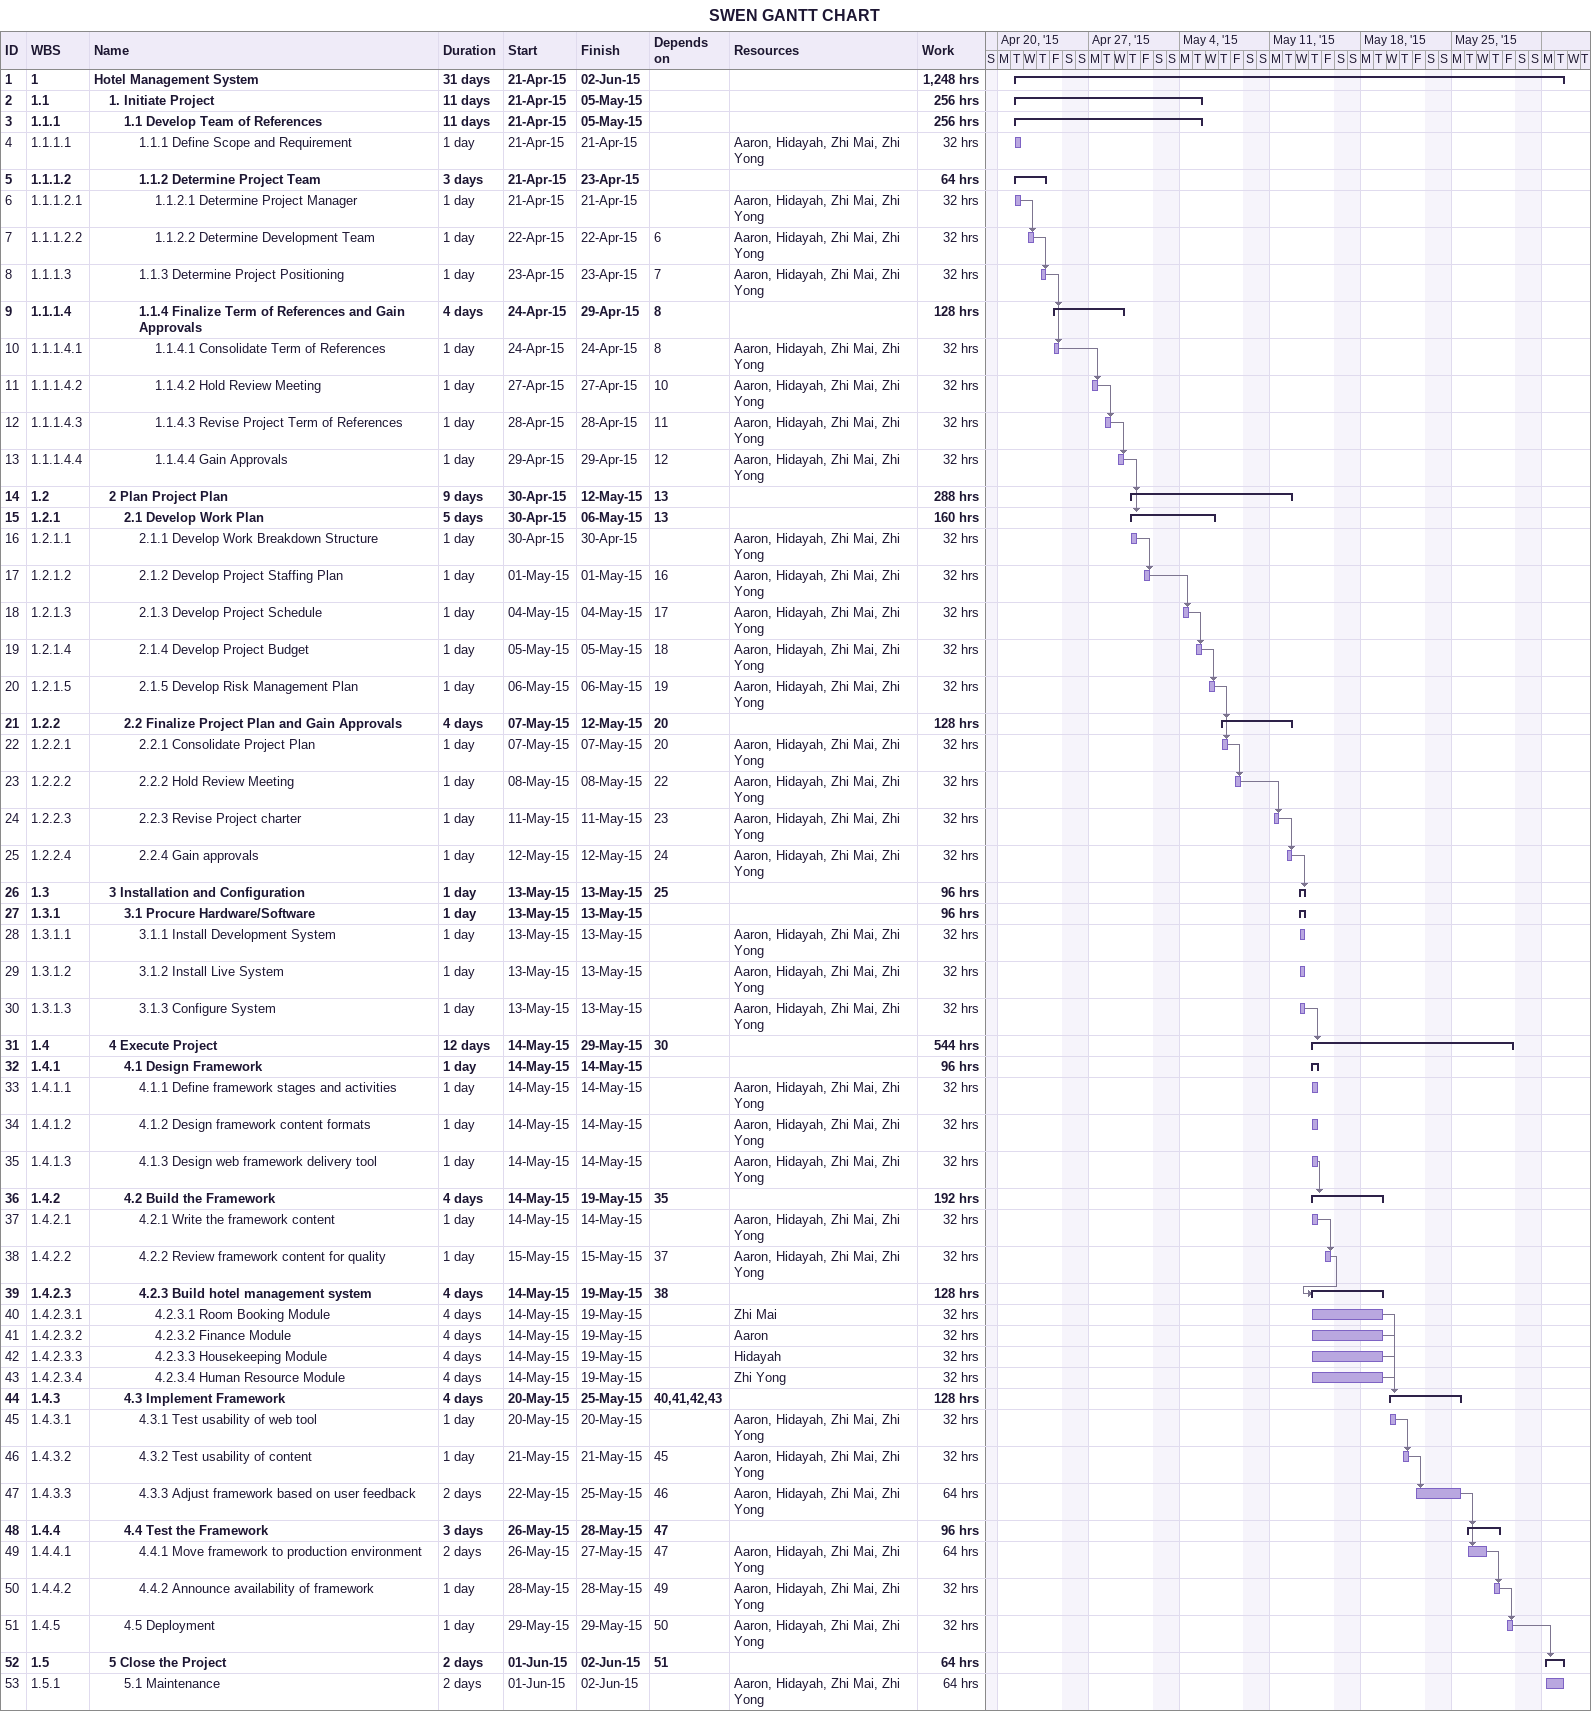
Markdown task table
SWEN GANTT CHART

| ID | WBS | Task | Duration | Start | Finish | Predecessors | Resources | Work (h) |
|---|---|---|---|---|---|---|---|---|
| 1 | 1 | **Hotel Management System** | 31d | 2015-04-21 | 2015-06-02 |  |  | 1248 |
| 2 | 1.1 | **1. Initiate Project** | 11d | 2015-04-21 | 2015-05-05 |  |  | 256 |
| 3 | 1.1.1 | **1.1 Develop Team of References** | 11d | 2015-04-21 | 2015-05-05 |  |  | 256 |
| 4 | 1.1.1.1 | 1.1.1 Define Scope and Requirement | 1d | 2015-04-21 | 2015-04-21 |  | Aaron, Hidayah, Zhi Mai, Zhi Yong | 32 |
| 5 | 1.1.1.2 | **1.1.2 Determine Project Team** | 3d | 2015-04-21 | 2015-04-23 |  |  | 64 |
| 6 | 1.1.1.2.1 | 1.1.2.1 Determine Project Manager | 1d | 2015-04-21 | 2015-04-21 |  | Aaron, Hidayah, Zhi Mai, Zhi Yong | 32 |
| 7 | 1.1.1.2.2 | 1.1.2.2 Determine Development Team | 1d | 2015-04-22 | 2015-04-22 | 6 | Aaron, Hidayah, Zhi Mai, Zhi Yong | 32 |
| 8 | 1.1.1.3 | 1.1.3 Determine Project Positioning | 1d | 2015-04-23 | 2015-04-23 | 7 | Aaron, Hidayah, Zhi Mai, Zhi Yong | 32 |
| 9 | 1.1.1.4 | **1.1.4 Finalize Term of References and Gain Approvals** | 4d | 2015-04-24 | 2015-04-29 | 8 |  | 128 |
| 10 | 1.1.1.4.1 | 1.1.4.1 Consolidate Term of References | 1d | 2015-04-24 | 2015-04-24 | 8 | Aaron, Hidayah, Zhi Mai, Zhi Yong | 32 |
| 11 | 1.1.1.4.2 | 1.1.4.2 Hold Review Meeting | 1d | 2015-04-27 | 2015-04-27 | 10 | Aaron, Hidayah, Zhi Mai, Zhi Yong | 32 |
| 12 | 1.1.1.4.3 | 1.1.4.3 Revise Project Term of References | 1d | 2015-04-28 | 2015-04-28 | 11 | Aaron, Hidayah, Zhi Mai, Zhi Yong | 32 |
| 13 | 1.1.1.4.4 | 1.1.4.4 Gain Approvals | 1d | 2015-04-29 | 2015-04-29 | 12 | Aaron, Hidayah, Zhi Mai, Zhi Yong | 32 |
| 14 | 1.2 | **2 Plan Project Plan** | 9d | 2015-04-30 | 2015-05-12 | 13 |  | 288 |
| 15 | 1.2.1 | **2.1 Develop Work Plan** | 5d | 2015-04-30 | 2015-05-06 | 13 |  | 160 |
| 16 | 1.2.1.1 | 2.1.1 Develop Work Breakdown Structure | 1d | 2015-04-30 | 2015-04-30 |  | Aaron, Hidayah, Zhi Mai, Zhi Yong | 32 |
| 17 | 1.2.1.2 | 2.1.2 Develop Project Staffing Plan | 1d | 2015-05-01 | 2015-05-01 | 16 | Aaron, Hidayah, Zhi Mai, Zhi Yong | 32 |
| 18 | 1.2.1.3 | 2.1.3 Develop Project Schedule | 1d | 2015-05-04 | 2015-05-04 | 17 | Aaron, Hidayah, Zhi Mai, Zhi Yong | 32 |
| 19 | 1.2.1.4 | 2.1.4 Develop Project Budget | 1d | 2015-05-05 | 2015-05-05 | 18 | Aaron, Hidayah, Zhi Mai, Zhi Yong | 32 |
| 20 | 1.2.1.5 | 2.1.5 Develop Risk Management Plan | 1d | 2015-05-06 | 2015-05-06 | 19 | Aaron, Hidayah, Zhi Mai, Zhi Yong | 32 |
| 21 | 1.2.2 | **2.2 Finalize Project Plan and Gain Approvals** | 4d | 2015-05-07 | 2015-05-12 | 20 |  | 128 |
| 22 | 1.2.2.1 | 2.2.1 Consolidate Project Plan | 1d | 2015-05-07 | 2015-05-07 | 20 | Aaron, Hidayah, Zhi Mai, Zhi Yong | 32 |
| 23 | 1.2.2.2 | 2.2.2 Hold Review Meeting | 1d | 2015-05-08 | 2015-05-08 | 22 | Aaron, Hidayah, Zhi Mai, Zhi Yong | 32 |
| 24 | 1.2.2.3 | 2.2.3 Revise Project charter | 1d | 2015-05-11 | 2015-05-11 | 23 | Aaron, Hidayah, Zhi Mai, Zhi Yong | 32 |
| 25 | 1.2.2.4 | 2.2.4 Gain approvals | 1d | 2015-05-12 | 2015-05-12 | 24 | Aaron, Hidayah, Zhi Mai, Zhi Yong | 32 |
| 26 | 1.3 | **3 Installation and Configuration** | 1d | 2015-05-13 | 2015-05-13 | 25 |  | 96 |
| 27 | 1.3.1 | **3.1 Procure Hardware/Software** | 1d | 2015-05-13 | 2015-05-13 |  |  | 96 |
| 28 | 1.3.1.1 | 3.1.1 Install Development System | 1d | 2015-05-13 | 2015-05-13 |  | Aaron, Hidayah, Zhi Mai, Zhi Yong | 32 |
| 29 | 1.3.1.2 | 3.1.2 Install Live System | 1d | 2015-05-13 | 2015-05-13 |  | Aaron, Hidayah, Zhi Mai, Zhi Yong | 32 |
| 30 | 1.3.1.3 | 3.1.3 Configure System | 1d | 2015-05-13 | 2015-05-13 |  | Aaron, Hidayah, Zhi Mai, Zhi Yong | 32 |
| 31 | 1.4 | **4 Execute Project** | 12d | 2015-05-14 | 2015-05-29 | 30 |  | 544 |
| 32 | 1.4.1 | **4.1 Design Framework** | 1d | 2015-05-14 | 2015-05-14 |  |  | 96 |
| 33 | 1.4.1.1 | 4.1.1 Define framework stages and activities | 1d | 2015-05-14 | 2015-05-14 |  | Aaron, Hidayah, Zhi Mai, Zhi Yong | 32 |
| 34 | 1.4.1.2 | 4.1.2 Design framework content formats | 1d | 2015-05-14 | 2015-05-14 |  | Aaron, Hidayah, Zhi Mai, Zhi Yong | 32 |
| 35 | 1.4.1.3 | 4.1.3 Design web framework delivery tool | 1d | 2015-05-14 | 2015-05-14 |  | Aaron, Hidayah, Zhi Mai, Zhi Yong | 32 |
| 36 | 1.4.2 | **4.2 Build the Framework** | 4d | 2015-05-14 | 2015-05-19 | 35 |  | 192 |
| 37 | 1.4.2.1 | 4.2.1 Write the framework content | 1d | 2015-05-14 | 2015-05-14 |  | Aaron, Hidayah, Zhi Mai, Zhi Yong | 32 |
| 38 | 1.4.2.2 | 4.2.2 Review framework content for quality | 1d | 2015-05-15 | 2015-05-15 | 37 | Aaron, Hidayah, Zhi Mai, Zhi Yong | 32 |
| 39 | 1.4.2.3 | **4.2.3 Build hotel management system** | 4d | 2015-05-14 | 2015-05-19 | 38 |  | 128 |
| 40 | 1.4.2.3.1 | 4.2.3.1 Room Booking Module | 4d | 2015-05-14 | 2015-05-19 |  | Zhi Mai | 32 |
| 41 | 1.4.2.3.2 | 4.2.3.2 Finance Module | 4d | 2015-05-14 | 2015-05-19 |  | Aaron | 32 |
| 42 | 1.4.2.3.3 | 4.2.3.3 Housekeeping Module | 4d | 2015-05-14 | 2015-05-19 |  | Hidayah | 32 |
| 43 | 1.4.2.3.4 | 4.2.3.4 Human Resource Module | 4d | 2015-05-14 | 2015-05-19 |  | Zhi Yong | 32 |
| 44 | 1.4.3 | **4.3 Implement Framework** | 4d | 2015-05-20 | 2015-05-25 | 40, 41, 42, 43 |  | 128 |
| 45 | 1.4.3.1 | 4.3.1 Test usability of web tool | 1d | 2015-05-20 | 2015-05-20 |  | Aaron, Hidayah, Zhi Mai, Zhi Yong | 32 |
| 46 | 1.4.3.2 | 4.3.2 Test usability of content | 1d | 2015-05-21 | 2015-05-21 | 45 | Aaron, Hidayah, Zhi Mai, Zhi Yong | 32 |
| 47 | 1.4.3.3 | 4.3.3 Adjust framework based on user feedback | 2d | 2015-05-22 | 2015-05-25 | 46 | Aaron, Hidayah, Zhi Mai, Zhi Yong | 64 |
| 48 | 1.4.4 | **4.4 Test the Framework** | 3d | 2015-05-26 | 2015-05-28 | 47 |  | 96 |
| 49 | 1.4.4.1 | 4.4.1 Move framework to production environment | 2d | 2015-05-26 | 2015-05-27 | 47 | Aaron, Hidayah, Zhi Mai, Zhi Yong | 64 |
| 50 | 1.4.4.2 | 4.4.2 Announce availability of framework | 1d | 2015-05-28 | 2015-05-28 | 49 | Aaron, Hidayah, Zhi Mai, Zhi Yong | 32 |
| 51 | 1.4.5 | 4.5 Deployment | 1d | 2015-05-29 | 2015-05-29 | 50 | Aaron, Hidayah, Zhi Mai, Zhi Yong | 32 |
| 52 | 1.5 | **5 Close the Project** | 2d | 2015-06-01 | 2015-06-02 | 51 |  | 64 |
| 53 | 1.5.1 | 5.1 Maintenance | 2d | 2015-06-01 | 2015-06-02 |  | Aaron, Hidayah, Zhi Mai, Zhi Yong | 64 |
